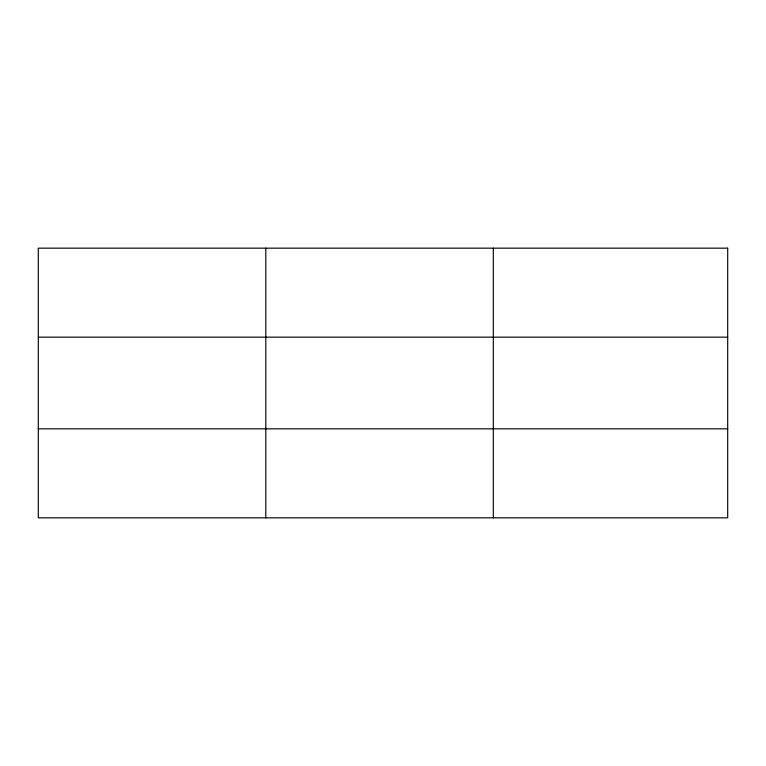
<?xml version="1.0" encoding="UTF-8"?>
<svg xmlns="http://www.w3.org/2000/svg" width="766" height="766" viewBox="0 0 766 766"><rect width="100%" height="100%" fill="white"/><g stroke="black" fill="none" stroke-linecap="round" stroke-linejoin="round"><path stroke-width="1.15" d="M265.802 248.165L265.802 517.835M493.304 248.165L493.304 517.835M38.3 337.155L727.7 337.155M38.3 428.845L727.7 428.845M727.7 248.165L727.7 517.835L38.3 517.835L38.3 248.165L727.7 248.165"/></g></svg>
